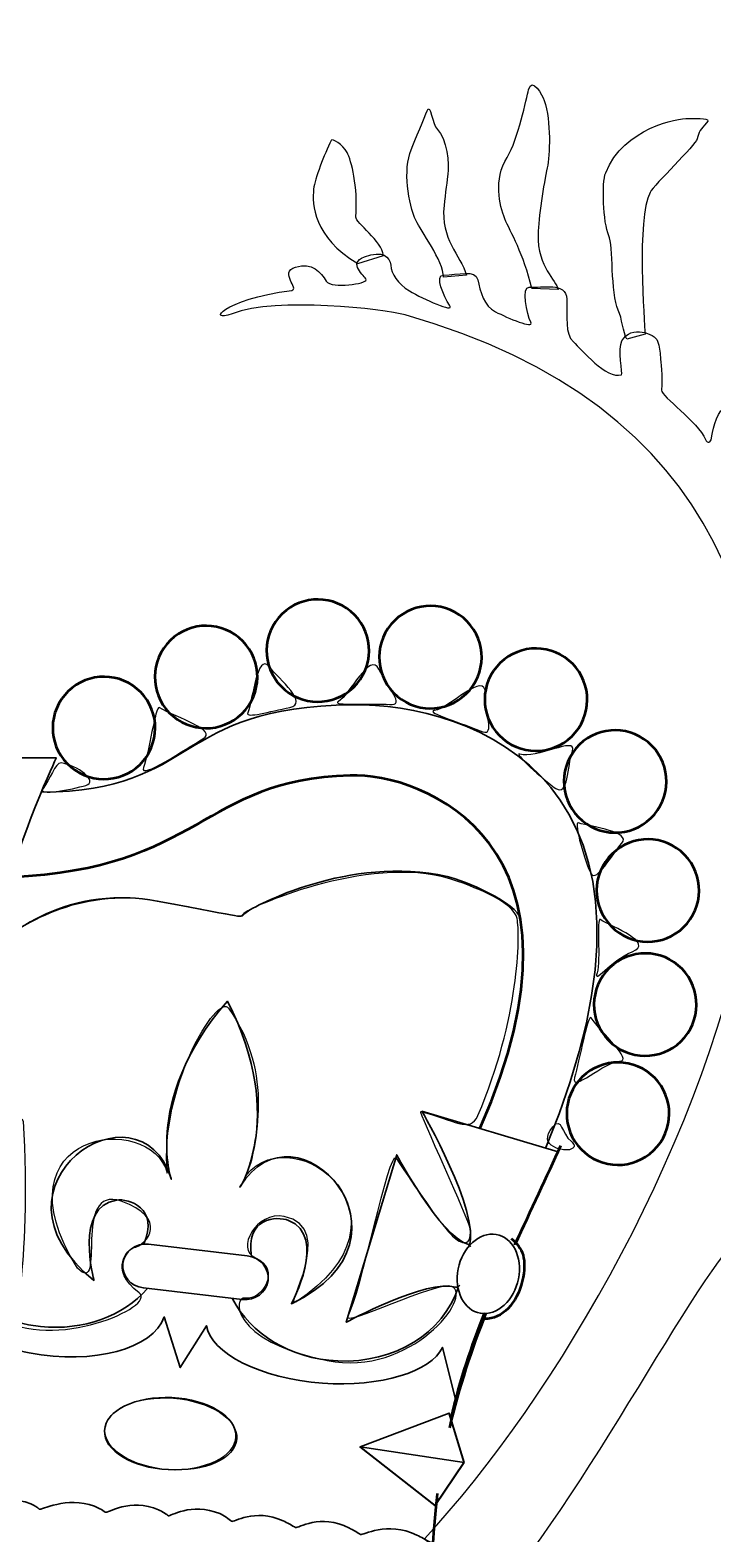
# Model space of a CAD drawing. Extents: x 0 to 1025, y -1312 to 297.
# Drawn here: x 364.944 to 365.648, y 77.143 to 78.694 of the extents above; entities that cross this region are included whole.
import ezdxf
from ezdxf.enums import TextEntityAlignment as Align

# ---------------------------------------------------------------- set-up
doc = ezdxf.new("R2010")
doc.units = 0
doc.header["$LTSCALE"] = 6
doc.header["$MEASUREMENT"] = 0
doc.layers.get('0').update_dxf_attribs({"linetype": 'CONTINUOUS'})
for name, color, linetype in [('State Govt Logo', 4, 'CONTINUOUS'), ('T25', 1, 'CONTINUOUS'), ('TBLK18', 4, 'CONTINUOUS'), ('TBLK25', 1, 'CONTINUOUS'), ('TBLK35', 3, 'CONTINUOUS'), ('TBLK50', 7, 'CONTINUOUS')]:
    doc.layers.add(name, color=color, linetype=linetype)
doc.styles.add('ISO', font='iso3098b.shx')

# ---------------------------------------------------------------- blocks, each defined once
blk = doc.blocks.new('A$C02EE6D76')
at = {"layer": 'State Govt Logo', "lineweight": 211}
for points in [[(10.6098, 0), (10.6098, -5.8596), (5.8596, -10.6098), (0, -10.6098), (0, -10.6098), (-5.8596, -10.6098), (-10.6098, -5.8596), (-10.6098, 0), (-10.6098, 0), (-10.6098, 5.8596), (-5.8596, 10.6098), (0, 10.6098), (0, 10.6098), (5.8596, 10.6098), (10.6098, 5.8596), (10.6098, 0)], [(-6.6999, -3.7964), (-7.3361, -2.6761), (-7.6994, -1.3805), (-7.6994, 0), (-7.6994, 0), (-7.6994, 4.2523), (-4.2523, 7.6994), (0, 7.6994), (0, 7.6994), (4.2523, 7.6994), (7.6994, 4.2523), (7.6994, 0), (7.6994, 0), (7.6994, -1.3792), (7.3367, -2.6737), (6.7016, -3.7933)]]:
    blk.add_open_spline(points, degree=3, knots=[0, 0, 0, 0, 0.2, 0.2, 0.2, 0.2, 0.4, 0.4, 0.4, 0.4, 0.6, 0.6, 0.6, 0.6, 1, 1, 1, 1], dxfattribs=at)
at = {"layer": 'State Govt Logo'}
for points, knots in [([(1.3828, 6.0759), (1.3791, 6.097), (1.3403, 6.1196), (1.3414, 6.1907), (1.3414, 6.1907), (1.3419, 6.2212), (1.3535, 6.296), (1.3603, 6.3272), (1.3603, 6.3272), (1.3658, 6.3527), (1.3686, 6.4226), (1.3543, 6.466), (1.3543, 6.466), (1.3509, 6.4766), (1.3288, 6.5163), (1.322, 6.4881), (1.322, 6.4881), (1.3178, 6.4705), (1.3008, 6.3866), (1.2776, 6.3487), (1.2776, 6.3487), (1.2494, 6.3024), (1.2618, 6.2504), (1.2731, 6.2222), (1.2731, 6.2222), (1.2844, 6.194), (1.3118, 6.1503), (1.3288, 6.078), (1.3288, 6.078), (1.3288, 6.078), (1.3828, 6.0759), (1.3828, 6.0759)], [0, 0, 0, 0, 0.111111, 0.111111, 0.111111, 0.111111, 0.222222, 0.222222, 0.222222, 0.222222, 0.333333, 0.333333, 0.333333, 0.333333, 0.444444, 0.444444, 0.444444, 0.444444, 0.555556, 0.555556, 0.555556, 0.555556, 0.666667, 0.666667, 0.666667, 0.666667, 0.777778, 0.777778, 0.777778, 0.777778, 1, 1, 1, 1]), ([(1.1941, 6.1056), (1.1816, 6.1485), (1.1399, 6.1793), (1.1478, 6.2493), (1.1478, 6.2493), (1.1504, 6.2725), (1.1542, 6.305), (1.1557, 6.3137), (1.1557, 6.3137), (1.1591, 6.3329), (1.1534, 6.3893), (1.1342, 6.4062), (1.1342, 6.4062), (1.1234, 6.4158), (1.1196, 6.4627), (1.1128, 6.4446), (1.1128, 6.4446), (1.108, 6.4317), (1.0882, 6.3846), (1.08, 6.3644), (1.08, 6.3644), (1.0631, 6.3227), (1.0733, 6.2538), (1.0902, 6.2177), (1.0902, 6.2177), (1.0987, 6.1996), (1.1467, 6.1342), (1.1467, 6.1014), (1.1467, 6.1014), (1.1467, 6.1014), (1.1941, 6.1056), (1.1941, 6.1056)], [0, 0, 0, 0, 0.111111, 0.111111, 0.111111, 0.111111, 0.222222, 0.222222, 0.222222, 0.222222, 0.333333, 0.333333, 0.333333, 0.333333, 0.444444, 0.444444, 0.444444, 0.444444, 0.555556, 0.555556, 0.555556, 0.555556, 0.666667, 0.666667, 0.666667, 0.666667, 0.777778, 0.777778, 0.777778, 0.777778, 1, 1, 1, 1]), ([(1.5619, 5.9839), (1.5608, 6.0076), (1.544, 6.2222), (1.5722, 6.2764), (1.5722, 6.2764), (1.5807, 6.2927), (1.6659, 6.3735), (1.6693, 6.387), (1.6693, 6.387), (1.6727, 6.4006), (1.6766, 6.4071), (1.6888, 6.4198), (1.6888, 6.4198), (1.6996, 6.4311), (1.6727, 6.4277), (1.6512, 6.4288), (1.6512, 6.4288), (1.6298, 6.4299), (1.518, 6.4096), (1.4808, 6.317), (1.4808, 6.317), (1.4724, 6.2962), (1.4751, 6.2143), (1.4875, 6.1872), (1.4875, 6.1872), (1.4962, 6.1683), (1.4909, 6.0687), (1.5067, 6.0337), (1.5067, 6.0337), (1.5147, 6.0161), (1.5163, 5.9881), (1.5246, 5.9736), (1.5246, 5.9736), (1.5246, 5.9736), (1.5619, 5.9839), (1.5619, 5.9839)], [0, 0, 0, 0, 0.1, 0.1, 0.1, 0.1, 0.2, 0.2, 0.2, 0.2, 0.3, 0.3, 0.3, 0.3, 0.4, 0.4, 0.4, 0.4, 0.5, 0.5, 0.5, 0.5, 0.6, 0.6, 0.6, 0.6, 0.7, 0.7, 0.7, 0.7, 0.8, 0.8, 0.8, 0.8, 1, 1, 1, 1]), ([(0.9699, 6.1298), (0.8779, 6.1846), (0.8758, 6.252), (0.8791, 6.2832), (0.8791, 6.2832), (0.8815, 6.3048), (0.9009, 6.3547), (0.9152, 6.3836), (0.9152, 6.3836), (0.9175, 6.3882), (0.939, 6.3757), (0.948, 6.3588), (0.948, 6.3588), (0.957, 6.3419), (0.9706, 6.2888), (0.966, 6.2256), (0.966, 6.2256), (0.9652, 6.2139), (1.0205, 6.1755), (1.0227, 6.1466), (1.0227, 6.1466), (1.0227, 6.1466), (0.9699, 6.1298), (0.9699, 6.1298)], [0, 0, 0, 0, 0.142857, 0.142857, 0.142857, 0.142857, 0.285714, 0.285714, 0.285714, 0.285714, 0.428571, 0.428571, 0.428571, 0.428571, 0.571429, 0.571429, 0.571429, 0.571429, 0.714286, 0.714286, 0.714286, 0.714286, 1, 1, 1, 1]), ([(1.1852, 3.321), (1.2047, 3.3314), (1.2173, 3.3466), (1.2325, 3.3617), (1.2325, 3.3617), (1.4235, 3.553), (1.701, 4.116), (1.7732, 4.1327), (1.7732, 4.1327), (1.8788, 4.1571), (1.8793, 4.214), (1.8793, 4.2241), (1.8793, 4.2241), (1.8793, 4.2343), (1.8827, 4.2489), (1.8872, 4.258), (1.8872, 4.258), (1.8917, 4.267), (1.8338, 4.3181), (1.8217, 4.3144), (1.8217, 4.3144), (1.7958, 4.3065), (1.7835, 4.3187), (1.7935, 4.3291), (1.7935, 4.3291), (1.8454, 4.3833), (1.9267, 4.6598), (1.9538, 4.6756), (1.9538, 4.6756), (2.0555, 4.7349), (2.0374, 4.8149), (2.0339, 4.8235), (2.0339, 4.8235), (2.0272, 4.8404), (1.9865, 4.8551), (1.9696, 4.8642), (1.9696, 4.8642), (1.9527, 4.8732), (1.9515, 4.8709), (1.9459, 4.8562), (1.9459, 4.8562), (1.9433, 4.8496), (1.9165, 4.8303), (1.9199, 4.845), (1.9199, 4.845), (1.9668, 5.0466), (1.939, 5.1818), (1.9493, 5.1847), (1.9493, 5.1847), (2.0565, 5.2152), (2.0473, 5.2607), (2.0471, 5.2807), (2.0471, 5.2807), (2.0471, 5.2923), (2.0452, 5.3612), (1.9939, 5.3644), (1.9939, 5.3644), (1.937, 5.368), (1.921, 5.3371), (1.9188, 5.3303), (1.9188, 5.3303), (1.9166, 5.3236), (1.8958, 5.3145), (1.8962, 5.3281), (1.8962, 5.3281), (1.8974, 5.3631), (1.8872, 5.4511), (1.8827, 5.4647), (1.8827, 5.4647), (1.8781, 5.4782), (1.8927, 5.5365), (1.903, 5.538), (1.903, 5.538), (1.9482, 5.5448), (1.9436, 5.6069), (1.9436, 5.6193), (1.9436, 5.6193), (1.9436, 5.643), (1.9402, 5.6487), (1.9312, 5.6577), (1.9312, 5.6577), (1.9248, 5.6642), (1.9067, 5.6724), (1.8872, 5.6724), (1.8872, 5.6724), (1.8454, 5.6724), (1.842, 5.581), (1.8443, 5.573), (1.8443, 5.573), (1.8465, 5.5651), (1.8341, 5.5618), (1.8296, 5.5561), (1.8296, 5.5561), (1.8251, 5.5505), (1.809, 5.546), (1.8082, 5.5561), (1.8082, 5.5561), (1.8059, 5.5821), (1.76, 5.6853), (1.7653, 5.6961), (1.7653, 5.6961), (1.7958, 5.7582), (1.7938, 5.7758), (1.792, 5.7908), (1.792, 5.7908), (1.7898, 5.8103), (1.7817, 5.8603), (1.7239, 5.8304), (1.7239, 5.8304), (1.7077, 5.822), (1.6998, 5.7785), (1.6987, 5.7695), (1.6987, 5.7695), (1.6975, 5.7604), (1.6903, 5.7573), (1.6862, 5.7672), (1.6862, 5.7672), (1.6716, 5.8033), (1.5949, 5.8553), (1.5959, 5.8688), (1.5959, 5.8688), (1.5982, 5.8981), (1.5939, 5.9283), (1.5934, 5.9368), (1.5934, 5.9368), (1.5927, 5.9473), (1.5914, 5.9584), (1.5875, 5.97), (1.5875, 5.97), (1.5823, 5.9855), (1.533, 6.0037), (1.5142, 5.9706), (1.5142, 5.9706), (1.5052, 5.9548), (1.5162, 5.9013), (1.5136, 5.9004), (1.5136, 5.9004), (1.4822, 5.8905), (1.4312, 5.9524), (1.4142, 5.9682), (1.4142, 5.9682), (1.3959, 5.9853), (1.4026, 6.0197), (1.4007, 6.0562), (1.4007, 6.0562), (1.3987, 6.0927), (1.3511, 6.079), (1.3228, 6.0811), (1.3228, 6.0811), (1.3069, 6.0822), (1.3186, 6.0244), (1.3263, 6.009), (1.3263, 6.009), (1.334, 5.9936), (1.2787, 6.0178), (1.2539, 6.0302), (1.2539, 6.0302), (1.2305, 6.0419), (1.2219, 6.0722), (1.2171, 6.0964), (1.2171, 6.0964), (1.2126, 6.1185), (1.1759, 6.1061), (1.147, 6.1061), (1.147, 6.1061), (1.1276, 6.106), (1.1476, 6.0611), (1.1591, 6.0438), (1.1591, 6.0438), (1.1707, 6.0265), (1.1049, 6.0562), (1.0767, 6.0732), (1.0767, 6.0732), (1.0509, 6.0886), (1.0398, 6.109), (1.0378, 6.1263), (1.0378, 6.1263), (1.0359, 6.1437), (1.0219, 6.1576), (0.984, 6.1436), (0.984, 6.1436), (0.9474, 6.1302), (0.9854, 6.1041), (0.9874, 6.0964), (0.9874, 6.0964), (0.9893, 6.0887), (0.9167, 6.0763), (0.9051, 6.0936), (0.9051, 6.0936), (0.8936, 6.1109), (0.8763, 6.134), (0.8417, 6.1225), (0.8417, 6.1225), (0.8071, 6.1109), (0.8511, 6.0767), (0.834, 6.0744), (0.834, 6.0744), (0.6878, 6.0552), (0.6599, 6.0069), (0.7109, 6.0263), (0.7109, 6.0263), (0.8035, 6.0616), (1.0243, 6.0358), (1.0676, 6.0237), (1.0676, 6.0237), (2.3793, 5.6554), (1.6473, 4.0826), (1.1075, 3.5005), (1.1075, 3.5005), (1.1075, 3.5005), (1.1191, 3.4917), (1.1253, 3.4921), (1.1253, 3.4921), (1.1315, 3.4925), (1.1613, 3.4871), (1.1741, 3.4549), (1.1741, 3.4549), (1.1791, 3.4422), (1.201, 3.3945), (1.1886, 3.335), (1.1886, 3.335), (1.1867, 3.3259), (1.1852, 3.321), (1.1852, 3.321)], [0, 0, 0, 0, 0.017544, 0.017544, 0.017544, 0.017544, 0.035088, 0.035088, 0.035088, 0.035088, 0.052632, 0.052632, 0.052632, 0.052632, 0.070175, 0.070175, 0.070175, 0.070175, 0.087719, 0.087719, 0.087719, 0.087719, 0.105263, 0.105263, 0.105263, 0.105263, 0.122807, 0.122807, 0.122807, 0.122807, 0.140351, 0.140351, 0.140351, 0.140351, 0.157895, 0.157895, 0.157895, 0.157895, 0.175439, 0.175439, 0.175439, 0.175439, 0.192982, 0.192982, 0.192982, 0.192982, 0.210526, 0.210526, 0.210526, 0.210526, 0.22807, 0.22807, 0.22807, 0.22807, 0.245614, 0.245614, 0.245614, 0.245614, 0.263158, 0.263158, 0.263158, 0.263158, 0.280702, 0.280702, 0.280702, 0.280702, 0.298246, 0.298246, 0.298246, 0.298246, 0.315789, 0.315789, 0.315789, 0.315789, 0.333333, 0.333333, 0.333333, 0.333333, 0.350877, 0.350877, 0.350877, 0.350877, 0.368421, 0.368421, 0.368421, 0.368421, 0.385965, 0.385965, 0.385965, 0.385965, 0.403509, 0.403509, 0.403509, 0.403509, 0.421053, 0.421053, 0.421053, 0.421053, 0.438596, 0.438596, 0.438596, 0.438597, 0.45614, 0.45614, 0.45614, 0.45614, 0.473684, 0.473684, 0.473684, 0.473684, 0.491228, 0.491228, 0.491228, 0.491228, 0.508772, 0.508772, 0.508772, 0.508772, 0.526316, 0.526316, 0.526316, 0.526316, 0.54386, 0.54386, 0.54386, 0.54386, 0.561404, 0.561404, 0.561404, 0.561404, 0.578947, 0.578947, 0.578947, 0.578947, 0.596491, 0.596491, 0.596491, 0.596491, 0.614035, 0.614035, 0.614035, 0.614035, 0.631579, 0.631579, 0.631579, 0.631579, 0.649123, 0.649123, 0.649123, 0.649123, 0.666667, 0.666667, 0.666667, 0.666667, 0.684211, 0.684211, 0.684211, 0.684211, 0.701754, 0.701754, 0.701754, 0.701754, 0.719298, 0.719298, 0.719298, 0.719298, 0.736842, 0.736842, 0.736842, 0.736842, 0.754386, 0.754386, 0.754386, 0.754386, 0.77193, 0.77193, 0.77193, 0.77193, 0.789474, 0.789474, 0.789474, 0.789474, 0.807018, 0.807018, 0.807018, 0.807018, 0.824561, 0.824561, 0.824561, 0.824561, 0.842105, 0.842105, 0.842105, 0.842105, 0.859649, 0.859649, 0.859649, 0.859649, 0.877193, 0.877193, 0.877193, 0.877193, 0.894737, 0.894737, 0.894737, 0.894737, 0.912281, 0.912281, 0.912281, 0.912281, 0.929825, 0.929825, 0.929825, 0.929825, 0.947368, 0.947368, 0.947368, 0.947368, 0.964912, 0.964912, 0.964912, 0.964912, 1, 1, 1, 1]), ([(0.7433, 5.2035), (0.7542, 5.2328), (0.7633, 5.3271), (0.7865, 5.2993), (0.7865, 5.2993), (0.8097, 5.2714), (0.8699, 5.2221), (0.8298, 5.2143), (0.8298, 5.2143), (0.7896, 5.2066), (0.7387, 5.1912), (0.7433, 5.2035)], [0, 0, 0, 0, 0.25, 0.25, 0.25, 0.25, 0.5, 0.5, 0.5, 0.5, 1, 1, 1, 1]), ([(0.9302, 5.2267), (0.9533, 5.2393), (0.995, 5.3317), (1.0136, 5.2931), (1.0136, 5.2931), (1.0322, 5.2545), (1.0692, 5.2174), (1.0352, 5.2205), (1.0352, 5.2205), (1.0013, 5.2236), (0.9132, 5.2174), (0.9302, 5.2267)], [0, 0, 0, 0, 0.25, 0.25, 0.25, 0.25, 0.5, 0.5, 0.5, 0.5, 1, 1, 1, 1]), ([(1.1279, 5.2081), (1.1598, 5.2131), (1.233, 5.2931), (1.233, 5.2421), (1.233, 5.2421), (1.233, 5.1912), (1.2545, 5.1525), (1.2221, 5.1664), (1.2221, 5.1664), (1.1897, 5.1803), (1.1078, 5.2051), (1.1279, 5.2081)], [0, 0, 0, 0, 0.25, 0.25, 0.25, 0.25, 0.5, 0.5, 0.5, 0.5, 1, 1, 1, 1]), ([(0.561, 5.2143), (0.5989, 5.1915), (0.683, 5.168), (0.6506, 5.1495), (0.6506, 5.1495), (0.6181, 5.1309), (0.5177, 5.0629), (0.5286, 5.0907), (0.5286, 5.0907), (0.5394, 5.1185), (0.5533, 5.219), (0.561, 5.2143)], [0, 0, 0, 0, 0.25, 0.25, 0.25, 0.25, 0.5, 0.5, 0.5, 0.5, 1, 1, 1, 1]), ([(1.304, 5.1185), (1.3356, 5.1059), (1.4229, 5.1571), (1.4121, 5.1247), (1.4121, 5.1247), (1.4013, 5.0923), (1.4044, 5.0305), (1.3781, 5.0475), (1.3781, 5.0475), (1.3519, 5.0645), (1.2885, 5.1247), (1.304, 5.1185)], [0, 0, 0, 0, 0.25, 0.25, 0.25, 0.25, 0.5, 0.5, 0.5, 0.5, 1, 1, 1, 1]), ([(0.3587, 5.1), (0.3918, 5.0959), (0.4374, 5.0614), (0.4096, 5.0537), (0.4096, 5.0537), (0.3818, 5.0459), (0.3077, 5.0305), (0.3216, 5.0475), (0.3216, 5.0475), (0.3355, 5.0645), (0.3463, 5.1015), (0.3587, 5.1)], [0, 0, 0, 0, 0.25, 0.25, 0.25, 0.25, 0.5, 0.5, 0.5, 0.5, 1, 1, 1, 1]), ([(1.4245, 4.9764), (1.4537, 4.9681), (1.5341, 4.9579), (1.5141, 4.9347), (1.5141, 4.9347), (1.494, 4.9116), (1.4616, 4.8529), (1.4507, 4.8714), (1.4507, 4.8714), (1.4399, 4.8899), (1.4137, 4.9796), (1.4245, 4.9764)], [0, 0, 0, 0, 0.25, 0.25, 0.25, 0.25, 0.5, 0.5, 0.5, 0.5, 1, 1, 1, 1]), ([(0.7039, 4.5945), (0.6812, 4.6269), (0.5608, 4.4297), (0.5776, 4.2541), (0.5776, 4.2541), (0.5428, 4.3852), (0.2169, 4.3407), (0.3924, 4.0581), (0.3924, 4.0581), (0.4538, 3.998), (0.379, 4.2322), (0.4827, 4.1964), (0.4827, 4.1964), (0.5801, 4.1627), (0.5384, 4.1064), (0.5067, 4.1002), (0.5067, 4.1002), (0.4992, 4.0987), (0.4538, 4.0569), (0.5199, 4.0076), (0.5199, 4.0076), (0.5566, 3.9803), (0.344, 3.8843), (0.2277, 3.9571), (0.2277, 3.9571), (0.0971, 4.0416), (0.0652, 4.1393), (0.1002, 4.1531), (0.1002, 4.1531), (0.1274, 4.1639), (0.1979, 4.1135), (0.2758, 4.034), (0.2758, 4.034), (0.2815, 4.0777), (0.2903, 4.2197), (0.2806, 4.3612), (0.2806, 4.3612), (0.2779, 4.3998), (0.0888, 4.2314), (0.087, 4.2565), (0.087, 4.2565), (0.0797, 4.3576), (0.2498, 4.478), (0.2469, 4.485), (0.2469, 4.485), (0.2375, 4.5074), (0.1988, 4.4737), (0.1988, 4.4934), (0.1988, 4.4934), (0.1988, 4.5632), (0.2142, 4.7064), (0.2156, 4.7087), (0.2156, 4.7087), (0.2292, 4.73), (0.3571, 4.8517), (0.5547, 4.8154), (0.5547, 4.8154), (0.7524, 4.7792), (0.7215, 4.7792), (0.7378, 4.7919), (0.7378, 4.7919), (0.7542, 4.8045), (1.0077, 4.919), (1.1782, 4.8553), (1.1782, 4.8553), (1.2118, 4.8427), (1.291, 4.8136), (1.2982, 4.7792), (1.2982, 4.7792), (1.3054, 4.7447), (1.3027, 4.5733), (1.2176, 4.373), (1.2176, 4.373), (1.2018, 4.3359), (1.1682, 4.3645), (1.0996, 4.3816), (1.0996, 4.3816), (1.0948, 4.3828), (1.2006, 4.1543), (1.2018, 4.1399), (1.2018, 4.1399), (1.2055, 4.0956), (1.1778, 4.111), (1.1621, 4.1278), (1.1621, 4.1278), (1.1353, 4.1567), (1.0911, 4.2216), (1.0491, 4.2854), (1.0491, 4.2854), (1.0354, 4.306), (0.9757, 4.0028), (0.9492, 3.9583), (0.9492, 3.9583), (0.935, 3.9344), (1.135, 4.0325), (1.1633, 4.0208), (1.1633, 4.0208), (1.2102, 4.0016), (1.0793, 3.8333), (0.9071, 3.8681), (0.9071, 3.8681), (0.7051, 3.909), (0.7123, 4.0016), (0.7388, 3.9968), (0.7388, 3.9968), (0.7727, 3.9906), (0.8134, 4.0581), (0.7592, 4.0797), (0.7592, 4.0797), (0.7172, 4.0966), (0.7616, 4.1768), (0.8182, 4.1651), (0.8182, 4.1651), (0.9288, 4.1423), (0.8158, 3.9727), (0.8422, 3.9884), (0.8422, 3.9884), (1.1068, 4.1603), (0.8422, 4.3732), (0.74, 4.2505), (0.74, 4.2505), (0.7601, 4.3141), (0.7989, 4.4586), (0.7039, 4.5945)], [0, 0, 0, 0, 0.03125, 0.03125, 0.03125, 0.03125, 0.0625, 0.0625, 0.0625, 0.0625, 0.09375, 0.09375, 0.09375, 0.09375, 0.125, 0.125, 0.125, 0.125, 0.15625, 0.15625, 0.15625, 0.15625, 0.1875, 0.1875, 0.1875, 0.1875, 0.21875, 0.21875, 0.21875, 0.21875, 0.25, 0.25, 0.25, 0.25, 0.28125, 0.28125, 0.28125, 0.28125, 0.3125, 0.3125, 0.3125, 0.3125, 0.34375, 0.34375, 0.34375, 0.34375, 0.375, 0.375, 0.375, 0.375, 0.40625, 0.40625, 0.40625, 0.40625, 0.4375, 0.4375, 0.4375, 0.4375, 0.46875, 0.46875, 0.46875, 0.46875, 0.5, 0.5, 0.5, 0.5, 0.53125, 0.53125, 0.53125, 0.53125, 0.5625, 0.5625, 0.5625, 0.5625, 0.59375, 0.59375, 0.59375, 0.59375, 0.625, 0.625, 0.625, 0.625, 0.65625, 0.65625, 0.65625, 0.65625, 0.6875, 0.6875, 0.6875, 0.6875, 0.71875, 0.71875, 0.71875, 0.71875, 0.75, 0.75, 0.75, 0.75, 0.78125, 0.78125, 0.78125, 0.78125, 0.8125, 0.8125, 0.8125, 0.8125, 0.84375, 0.84375, 0.84375, 0.84375, 0.875, 0.875, 0.875, 0.875, 0.90625, 0.90625, 0.90625, 0.90625, 0.9375, 0.9375, 0.9375, 0.9375, 1, 1, 1, 1]), ([(1.4693, 4.7772), (1.4954, 4.7615), (1.582, 4.7293), (1.5357, 4.7108), (1.5357, 4.7108), (1.4893, 4.6923), (1.4554, 4.6413), (1.4631, 4.6675), (1.4631, 4.6675), (1.4708, 4.6938), (1.4615, 4.7818), (1.4693, 4.7772)], [0, 0, 0, 0, 0.25, 0.25, 0.25, 0.25, 0.5, 0.5, 0.5, 0.5, 1, 1, 1, 1]), ([(1.4507, 4.5749), (1.4707, 4.5449), (1.5388, 4.4853), (1.5094, 4.4853), (1.5094, 4.4853), (1.4801, 4.4853), (1.4075, 4.4173), (1.4168, 4.4513), (1.4168, 4.4513), (1.426, 4.4853), (1.4446, 4.5841), (1.4507, 4.5749)], [0, 0, 0, 0, 0.25, 0.25, 0.25, 0.25, 0.5, 0.5, 0.5, 0.5, 1, 1, 1, 1]), ([(1.4101, 4.3193), (1.3884, 4.3367), (1.3911, 4.3721), (1.372, 4.3499), (1.372, 4.3499), (1.3365, 4.3086), (1.3977, 4.2978), (1.4093, 4.3036), (1.4093, 4.3036), (1.4208, 4.3094), (1.4142, 4.316), (1.4101, 4.3193)], [0, 0, 0, 0, 0.25, 0.25, 0.25, 0.25, 0.5, 0.5, 0.5, 0.5, 1, 1, 1, 1]), ([(0.449, 3.7267), (0.446, 3.686), (0.5044, 3.6485), (0.5793, 3.6429), (0.5793, 3.6429), (0.6544, 3.6373), (0.7176, 3.6657), (0.7207, 3.7064), (0.7207, 3.7064), (0.7237, 3.7471), (0.6654, 3.7845), (0.5904, 3.7902), (0.5904, 3.7902), (0.5154, 3.7958), (0.4521, 3.7673), (0.449, 3.7267)], [0, 0, 0, 0, 0.2, 0.2, 0.2, 0.2, 0.4, 0.4, 0.4, 0.4, 0.6, 0.6, 0.6, 0.6, 1, 1, 1, 1]), ([(1.1884, 3.6575), (1.1884, 3.6575), (1.1287, 3.5691), (1.1287, 3.5691), (1.1287, 3.5691), (1.1287, 3.5691), (0.9741, 3.6898), (0.9741, 3.6898), (0.9741, 3.6898), (0.9741, 3.6898), (1.1575, 3.7598), (1.1575, 3.7598), (1.1575, 3.7598), (1.1575, 3.7598), (1.1884, 3.6575), (1.1884, 3.6575)], [0, 0, 0, 0, 0.2, 0.2, 0.2, 0.2, 0.4, 0.4, 0.4, 0.4, 0.6, 0.6, 0.6, 0.6, 1, 1, 1, 1])]:
    blk.add_open_spline(points, degree=3, knots=knots, dxfattribs=at)
at = {"layer": 'State Govt Logo', "lineweight": 53}
for points, knots in [([(0.8198, 5.2508), (0.7751, 5.2882), (0.7693, 5.3549), (0.8068, 5.3996), (0.8068, 5.3996), (0.8443, 5.4443), (0.9109, 5.45), (0.9556, 5.4126), (0.9556, 5.4126), (1.0003, 5.3751), (1.0061, 5.3085), (0.9686, 5.2638), (0.9686, 5.2638), (0.9311, 5.2191), (0.8645, 5.2133), (0.8198, 5.2508)], [0, 0, 0, 0, 0.2, 0.2, 0.2, 0.2, 0.4, 0.4, 0.4, 0.4, 0.6, 0.6, 0.6, 0.6, 1, 1, 1, 1]), ([(0.8198, 5.2508), (0.7751, 5.2882), (0.7693, 5.3549), (0.8068, 5.3996), (0.8068, 5.3996), (0.8443, 5.4443), (0.9109, 5.45), (0.9556, 5.4126), (0.9556, 5.4126), (1.0003, 5.3751), (1.0061, 5.3085), (0.9686, 5.2638), (0.9686, 5.2638), (0.9311, 5.2191), (0.8645, 5.2133), (0.8198, 5.2508)], [0, 0, 0, 0, 0.2, 0.2, 0.2, 0.2, 0.4, 0.4, 0.4, 0.4, 0.6, 0.6, 0.6, 0.6, 1, 1, 1, 1]), ([(1.0518, 5.2373), (1.0071, 5.2748), (1.0013, 5.3414), (1.0388, 5.3861), (1.0388, 5.3861), (1.0763, 5.4308), (1.1429, 5.4366), (1.1876, 5.3991), (1.1876, 5.3991), (1.2322, 5.3616), (1.2381, 5.295), (1.2006, 5.2503), (1.2006, 5.2503), (1.1631, 5.2056), (1.0965, 5.1998), (1.0518, 5.2373)], [0, 0, 0, 0, 0.2, 0.2, 0.2, 0.2, 0.4, 0.4, 0.4, 0.4, 0.6, 0.6, 0.6, 0.6, 1, 1, 1, 1]), ([(1.0518, 5.2373), (1.0071, 5.2748), (1.0013, 5.3414), (1.0388, 5.3861), (1.0388, 5.3861), (1.0763, 5.4308), (1.1429, 5.4366), (1.1876, 5.3991), (1.1876, 5.3991), (1.2322, 5.3616), (1.2381, 5.295), (1.2006, 5.2503), (1.2006, 5.2503), (1.1631, 5.2056), (1.0965, 5.1998), (1.0518, 5.2373)], [0, 0, 0, 0, 0.2, 0.2, 0.2, 0.2, 0.4, 0.4, 0.4, 0.4, 0.6, 0.6, 0.6, 0.6, 1, 1, 1, 1]), ([(0.5896, 5.1964), (0.545, 5.2338), (0.5391, 5.3005), (0.5766, 5.3451), (0.5766, 5.3451), (0.6141, 5.3898), (0.6807, 5.3956), (0.7254, 5.3582), (0.7254, 5.3582), (0.77, 5.3207), (0.7759, 5.2541), (0.7384, 5.2094), (0.7384, 5.2094), (0.7009, 5.1647), (0.6343, 5.1589), (0.5896, 5.1964)], [0, 0, 0, 0, 0.2, 0.2, 0.2, 0.2, 0.4, 0.4, 0.4, 0.4, 0.6, 0.6, 0.6, 0.6, 1, 1, 1, 1]), ([(0.5896, 5.1964), (0.545, 5.2338), (0.5391, 5.3005), (0.5766, 5.3451), (0.5766, 5.3451), (0.6141, 5.3898), (0.6807, 5.3956), (0.7254, 5.3582), (0.7254, 5.3582), (0.77, 5.3207), (0.7759, 5.2541), (0.7384, 5.2094), (0.7384, 5.2094), (0.7009, 5.1647), (0.6343, 5.1589), (0.5896, 5.1964)], [0, 0, 0, 0, 0.2, 0.2, 0.2, 0.2, 0.4, 0.4, 0.4, 0.4, 0.6, 0.6, 0.6, 0.6, 1, 1, 1, 1]), ([(1.2693, 5.1497), (1.2246, 5.1871), (1.2188, 5.2538), (1.2562, 5.2984), (1.2562, 5.2984), (1.2937, 5.3431), (1.3604, 5.3489), (1.405, 5.3115), (1.405, 5.3115), (1.4497, 5.274), (1.4556, 5.2073), (1.4181, 5.1627), (1.4181, 5.1627), (1.3806, 5.118), (1.3139, 5.1121), (1.2693, 5.1497)], [0, 0, 0, 0, 0.2, 0.2, 0.2, 0.2, 0.4, 0.4, 0.4, 0.4, 0.6, 0.6, 0.6, 0.6, 1, 1, 1, 1]), ([(1.2693, 5.1497), (1.2246, 5.1871), (1.2188, 5.2538), (1.2562, 5.2984), (1.2562, 5.2984), (1.2937, 5.3431), (1.3604, 5.3489), (1.405, 5.3115), (1.405, 5.3115), (1.4497, 5.274), (1.4556, 5.2073), (1.4181, 5.1627), (1.4181, 5.1627), (1.3806, 5.118), (1.3139, 5.1121), (1.2693, 5.1497)], [0, 0, 0, 0, 0.2, 0.2, 0.2, 0.2, 0.4, 0.4, 0.4, 0.4, 0.6, 0.6, 0.6, 0.6, 1, 1, 1, 1]), ([(0.3792, 5.0914), (0.3345, 5.1288), (0.3287, 5.1955), (0.3662, 5.2401), (0.3662, 5.2401), (0.4037, 5.2848), (0.4703, 5.2906), (0.515, 5.2532), (0.515, 5.2532), (0.5596, 5.2157), (0.5655, 5.1491), (0.528, 5.1044), (0.528, 5.1044), (0.4905, 5.0597), (0.4239, 5.0539), (0.3792, 5.0914)], [0, 0, 0, 0, 0.2, 0.2, 0.2, 0.2, 0.4, 0.4, 0.4, 0.4, 0.6, 0.6, 0.6, 0.6, 1, 1, 1, 1]), ([(0.3792, 5.0914), (0.3345, 5.1288), (0.3287, 5.1955), (0.3662, 5.2401), (0.3662, 5.2401), (0.4037, 5.2848), (0.4703, 5.2906), (0.515, 5.2532), (0.515, 5.2532), (0.5596, 5.2157), (0.5655, 5.1491), (0.528, 5.1044), (0.528, 5.1044), (0.4905, 5.0597), (0.4239, 5.0539), (0.3792, 5.0914)], [0, 0, 0, 0, 0.2, 0.2, 0.2, 0.2, 0.4, 0.4, 0.4, 0.4, 0.6, 0.6, 0.6, 0.6, 1, 1, 1, 1]), ([(1.4324, 4.9811), (1.3878, 5.0185), (1.3819, 5.0852), (1.4194, 5.1299), (1.4194, 5.1299), (1.4569, 5.1745), (1.5235, 5.1803), (1.5682, 5.1429), (1.5682, 5.1429), (1.6129, 5.1054), (1.6187, 5.0388), (1.5812, 4.9941), (1.5812, 4.9941), (1.5438, 4.9494), (1.4771, 4.9436), (1.4324, 4.9811)], [0, 0, 0, 0, 0.2, 0.2, 0.2, 0.2, 0.4, 0.4, 0.4, 0.4, 0.6, 0.6, 0.6, 0.6, 1, 1, 1, 1]), ([(1.4324, 4.9811), (1.3878, 5.0185), (1.3819, 5.0852), (1.4194, 5.1299), (1.4194, 5.1299), (1.4569, 5.1745), (1.5235, 5.1803), (1.5682, 5.1429), (1.5682, 5.1429), (1.6129, 5.1054), (1.6187, 5.0388), (1.5812, 4.9941), (1.5812, 4.9941), (1.5438, 4.9494), (1.4771, 4.9436), (1.4324, 4.9811)], [0, 0, 0, 0, 0.2, 0.2, 0.2, 0.2, 0.4, 0.4, 0.4, 0.4, 0.6, 0.6, 0.6, 0.6, 1, 1, 1, 1]), ([(1.222, 4.3475), (1.4827, 4.935), (1.1024, 5.0794), (0.9545, 5.0744), (0.9545, 5.0744), (0.6437, 5.0637), (0.6493, 4.8823), (0.2555, 4.8642)], [0, 0, 0, 0, 0.333333, 0.333333, 0.333333, 0.333333, 1, 1, 1, 1]), ([(1.4998, 4.7562), (1.4552, 4.7936), (1.4493, 4.8603), (1.4868, 4.905), (1.4868, 4.905), (1.5243, 4.9496), (1.5909, 4.9554), (1.6356, 4.918), (1.6356, 4.918), (1.6803, 4.8805), (1.6861, 4.8139), (1.6486, 4.7692), (1.6486, 4.7692), (1.6112, 4.7245), (1.5445, 4.7187), (1.4998, 4.7562)], [0, 0, 0, 0, 0.2, 0.2, 0.2, 0.2, 0.4, 0.4, 0.4, 0.4, 0.6, 0.6, 0.6, 0.6, 1, 1, 1, 1]), ([(1.4998, 4.7562), (1.4552, 4.7936), (1.4493, 4.8603), (1.4868, 4.905), (1.4868, 4.905), (1.5243, 4.9496), (1.5909, 4.9554), (1.6356, 4.918), (1.6356, 4.918), (1.6803, 4.8805), (1.6861, 4.8139), (1.6486, 4.7692), (1.6486, 4.7692), (1.6112, 4.7245), (1.5445, 4.7187), (1.4998, 4.7562)], [0, 0, 0, 0, 0.2, 0.2, 0.2, 0.2, 0.4, 0.4, 0.4, 0.4, 0.6, 0.6, 0.6, 0.6, 1, 1, 1, 1]), ([(1.4944, 4.521), (1.4498, 4.5584), (1.4439, 4.625), (1.4814, 4.6697), (1.4814, 4.6697), (1.5189, 4.7144), (1.5855, 4.7202), (1.6302, 4.6828), (1.6302, 4.6828), (1.6749, 4.6453), (1.6807, 4.5786), (1.6432, 4.534), (1.6432, 4.534), (1.6058, 4.4893), (1.5391, 4.4834), (1.4944, 4.521)], [0, 0, 0, 0, 0.2, 0.2, 0.2, 0.2, 0.4, 0.4, 0.4, 0.4, 0.6, 0.6, 0.6, 0.6, 1, 1, 1, 1]), ([(1.4944, 4.521), (1.4498, 4.5584), (1.4439, 4.625), (1.4814, 4.6697), (1.4814, 4.6697), (1.5189, 4.7144), (1.5855, 4.7202), (1.6302, 4.6828), (1.6302, 4.6828), (1.6749, 4.6453), (1.6807, 4.5786), (1.6432, 4.534), (1.6432, 4.534), (1.6058, 4.4893), (1.5391, 4.4834), (1.4944, 4.521)], [0, 0, 0, 0, 0.2, 0.2, 0.2, 0.2, 0.4, 0.4, 0.4, 0.4, 0.6, 0.6, 0.6, 0.6, 1, 1, 1, 1]), ([(1.4382, 4.2961), (1.3936, 4.3335), (1.3877, 4.4002), (1.4252, 4.4448), (1.4252, 4.4448), (1.4627, 4.4895), (1.5293, 4.4953), (1.574, 4.4579), (1.574, 4.4579), (1.6187, 4.4204), (1.6245, 4.3537), (1.587, 4.3091), (1.587, 4.3091), (1.5495, 4.2644), (1.4829, 4.2585), (1.4382, 4.2961)], [0, 0, 0, 0, 0.2, 0.2, 0.2, 0.2, 0.4, 0.4, 0.4, 0.4, 0.6, 0.6, 0.6, 0.6, 1, 1, 1, 1]), ([(1.4382, 4.2961), (1.3936, 4.3335), (1.3877, 4.4002), (1.4252, 4.4448), (1.4252, 4.4448), (1.4627, 4.4895), (1.5293, 4.4953), (1.574, 4.4579), (1.574, 4.4579), (1.6187, 4.4204), (1.6245, 4.3537), (1.587, 4.3091), (1.587, 4.3091), (1.5495, 4.2644), (1.4829, 4.2585), (1.4382, 4.2961)], [0, 0, 0, 0, 0.2, 0.2, 0.2, 0.2, 0.4, 0.4, 0.4, 0.4, 0.6, 0.6, 0.6, 0.6, 1, 1, 1, 1]), ([(1.2858, 4.1195), (1.3106, 4.1012), (1.3192, 4.0758), (1.3089, 4.0315), (1.3089, 4.0315), (1.2984, 3.9866), (1.2668, 3.953), (1.2318, 3.9539)], [0, 0, 0, 0, 0.333333, 0.333333, 0.333333, 0.333333, 1, 1, 1, 1])]:
    blk.add_open_spline(points, degree=3, knots=knots, dxfattribs=at)
at = {"layer": 'State Govt Logo', "lineweight": 35}
for points, knots in [([(0.3192, 5.0395), (0.6457, 5.0436), (0.5882, 5.2153), (0.9587, 5.2202), (0.9587, 5.2202), (1.2003, 5.2234), (1.6746, 5.0657), (1.3572, 4.3072)], [0, 0, 0, 0, 0.333333, 0.333333, 0.333333, 0.333333, 1, 1, 1, 1]), ([(0.1064, 4.4931), (0.1064, 4.4931), (0.1163, 4.6675), (0.1363, 4.8032), (0.1363, 4.8032), (0.1562, 4.9388), (0.229, 5.1103), (0.229, 5.1103), (0.229, 5.1103), (0.229, 5.1103), (0.3487, 5.1103), (0.3487, 5.1103), (0.3487, 5.1103), (0.3487, 5.1103), (0.2727, 4.9477), (0.2373, 4.8032), (0.2373, 4.8032), (0.208, 4.6836), (0.2008, 4.4931), (0.2008, 4.4931)], [0, 0, 0, 0, 0.166667, 0.166667, 0.166667, 0.166667, 0.333333, 0.333333, 0.333333, 0.333333, 0.5, 0.5, 0.5, 0.5, 0.666667, 0.666667, 0.666667, 0.666667, 1, 1, 1, 1]), ([(0.2221, 4.7212), (0.2689, 4.7631), (0.3941, 4.8453), (0.5567, 4.8154), (0.5567, 4.8154), (0.7544, 4.7792), (0.7235, 4.7792), (0.7399, 4.7919), (0.7399, 4.7919), (0.7562, 4.8045), (0.9518, 4.9108), (1.1542, 4.866), (1.1542, 4.866), (1.1893, 4.8583), (1.2983, 4.8118), (1.3056, 4.7774)], [0, 0, 0, 0, 0.2, 0.2, 0.2, 0.2, 0.4, 0.4, 0.4, 0.4, 0.6, 0.6, 0.6, 0.6, 1, 1, 1, 1]), ([(0.7511, 4.0821), (0.7372, 4.1626), (0.8039, 4.1664), (0.8273, 4.157), (0.8273, 4.157), (0.9091, 4.1239), (0.8332, 3.9851), (0.8332, 3.9851), (0.8332, 3.9851), (1.1181, 4.1199), (0.8412, 4.4161), (0.7279, 4.2265), (0.7279, 4.2265), (0.7175, 4.209), (0.8293, 4.3628), (0.7014, 4.6089), (0.7014, 4.6089), (0.5191, 4.3998), (0.5916, 4.2235), (0.5855, 4.243), (0.5855, 4.243), (0.5201, 4.4539), (0.1812, 4.2312), (0.4264, 4.0332), (0.4264, 4.0332), (0.4264, 4.0332), (0.3853, 4.1859), (0.4727, 4.1988), (0.4727, 4.1988), (0.4977, 4.2025), (0.5615, 4.1831), (0.5291, 4.1081)], [0, 0, 0, 0, 0.111111, 0.111111, 0.111111, 0.111111, 0.222222, 0.222222, 0.222222, 0.222222, 0.333333, 0.333333, 0.333333, 0.333333, 0.444444, 0.444444, 0.444444, 0.444444, 0.555556, 0.555556, 0.555556, 0.555556, 0.666667, 0.666667, 0.666667, 0.666667, 0.777778, 0.777778, 0.777778, 0.777778, 1, 1, 1, 1]), ([(1.2001, 4.1036), (1.2217, 4.1753), (1.1022, 4.3821), (1.1022, 4.3821), (1.1022, 4.3821), (1.1022, 4.3821), (1.383, 4.2985), (1.383, 4.2985), (1.383, 4.2985), (1.3548, 4.235), (1.3233, 4.1726), (1.2922, 4.1068)], [0, 0, 0, 0, 0.25, 0.25, 0.25, 0.25, 0.5, 0.5, 0.5, 0.5, 1, 1, 1, 1]), ([(1.2025, 4.1024), (1.2017, 4.1046), (1.2003, 4.1062), (1.1981, 4.1069), (1.1981, 4.1069), (1.1394, 4.1246), (1.0503, 4.2922), (1.0503, 4.2922), (1.0503, 4.2922), (1.0503, 4.2922), (0.9461, 3.9469), (0.9461, 3.9469), (0.9461, 3.9469), (0.9461, 3.9469), (1.113, 4.0371), (1.1717, 4.0194), (1.1717, 4.0194), (1.1746, 4.0186), (1.1773, 4.0202), (1.18, 4.0233)], [0, 0, 0, 0, 0.166667, 0.166667, 0.166667, 0.166667, 0.333333, 0.333333, 0.333333, 0.333333, 0.5, 0.5, 0.5, 0.5, 0.666667, 0.666667, 0.666667, 0.666667, 1, 1, 1, 1]), ([(0.5358, 4.0156), (0.4873, 3.9605), (0.4053, 3.9288), (0.3164, 3.9381), (0.3164, 3.9381), (0.1824, 3.9521), (0.0823, 4.0556), (0.0951, 4.1692)], [0, 0, 0, 0, 0.333333, 0.333333, 0.333333, 0.333333, 1, 1, 1, 1]), ([(1.1756, 4.0486), (1.1809, 4.0937), (1.2137, 4.1296), (1.2487, 4.1286), (1.2487, 4.1286), (1.2837, 4.1275), (1.3076, 4.0901), (1.3024, 4.0449), (1.3024, 4.0449), (1.2969, 3.9997), (1.2642, 3.9639), (1.2292, 3.9649), (1.2292, 3.9649), (1.1942, 3.9659), (1.1702, 4.0034), (1.1756, 4.0486)], [0, 0, 0, 0, 0.2, 0.2, 0.2, 0.2, 0.4, 0.4, 0.4, 0.4, 0.6, 0.6, 0.6, 0.6, 1, 1, 1, 1]), ([(1.1756, 4.0486), (1.1809, 4.0937), (1.2137, 4.1296), (1.2487, 4.1286), (1.2487, 4.1286), (1.2837, 4.1275), (1.3076, 4.0901), (1.3024, 4.0449), (1.3024, 4.0449), (1.2969, 3.9997), (1.2642, 3.9639), (1.2292, 3.9649), (1.2292, 3.9649), (1.1942, 3.9659), (1.1702, 4.0034), (1.1756, 4.0486)], [0, 0, 0, 0, 0.2, 0.2, 0.2, 0.2, 0.4, 0.4, 0.4, 0.4, 0.6, 0.6, 0.6, 0.6, 1, 1, 1, 1]), ([(1.1756, 4.0486), (1.1809, 4.0937), (1.2137, 4.1296), (1.2487, 4.1286), (1.2487, 4.1286), (1.2837, 4.1275), (1.3076, 4.0901), (1.3024, 4.0449), (1.3024, 4.0449), (1.2969, 3.9997), (1.2642, 3.9639), (1.2292, 3.9649), (1.2292, 3.9649), (1.1942, 3.9659), (1.1702, 4.0034), (1.1756, 4.0486)], [0, 0, 0, 0, 0.2, 0.2, 0.2, 0.2, 0.4, 0.4, 0.4, 0.4, 0.6, 0.6, 0.6, 0.6, 1, 1, 1, 1]), ([(0.7851, 4.0332), (0.7821, 4.0084), (0.7583, 3.9907), (0.7319, 3.9938), (0.7319, 3.9938), (0.7319, 3.9938), (0.5285, 4.0176), (0.5285, 4.0176), (0.5285, 4.0176), (0.5021, 4.0207), (0.483, 4.0434), (0.486, 4.0682), (0.486, 4.0682), (0.486, 4.0682), (0.486, 4.0682), (0.486, 4.0682), (0.486, 4.0682), (0.4889, 4.093), (0.5126, 4.1107), (0.539, 4.1076), (0.539, 4.1076), (0.539, 4.1076), (0.7424, 4.0838), (0.7424, 4.0838), (0.7424, 4.0838), (0.7688, 4.0808), (0.788, 4.0581), (0.7851, 4.0332), (0.7851, 4.0332), (0.7851, 4.0332), (0.7851, 4.0332), (0.7851, 4.0332)], [0, 0, 0, 0, 0.111111, 0.111111, 0.111111, 0.111111, 0.222222, 0.222222, 0.222222, 0.222222, 0.333333, 0.333333, 0.333333, 0.333333, 0.444444, 0.444444, 0.444444, 0.444444, 0.555556, 0.555556, 0.555556, 0.555556, 0.666667, 0.666667, 0.666667, 0.666667, 0.777778, 0.777778, 0.777778, 0.777778, 1, 1, 1, 1]), ([(-1.125, 3.7886), (-1.125, 3.7886), (-1.0982, 3.8951), (-1.0982, 3.8951), (-1.0982, 3.8951), (-1.0747, 3.8448), (-0.9715, 3.8128), (-0.8506, 3.8214), (-0.8506, 3.8214), (-0.7241, 3.8304), (-0.6203, 3.8834), (-0.6117, 3.9398), (-0.6117, 3.9398), (-0.6117, 3.9398), (-0.5578, 3.8533), (-0.5578, 3.8533), (-0.5578, 3.8533), (-0.5578, 3.8533), (-0.525, 3.9579), (-0.525, 3.9579), (-0.525, 3.9579), (-0.501, 3.8917), (-0.3805, 3.8588), (-0.2463, 3.884), (-0.2463, 3.884), (-0.1212, 3.9075), (-0.0256, 3.9726), (-0.0146, 4.0385), (-0.0146, 4.0385), (-0.0146, 4.0385), (-0.0146, 4.0385), (-0.0146, 4.0385), (-0.0146, 4.0385), (-0.0146, 4.0385), (0.0232, 3.9083), (0.0232, 3.9083), (0.0232, 3.9083), (0.0232, 3.9083), (0.061, 4.0385), (0.061, 4.0385), (0.061, 4.0385), (0.061, 4.0385), (0.061, 4.0385), (0.061, 4.0385), (0.061, 4.0385), (0.0721, 3.9726), (0.1676, 3.9075), (0.2928, 3.884), (0.2928, 3.884), (0.427, 3.8588), (0.5474, 3.8917), (0.5714, 3.9579), (0.5714, 3.9579), (0.5714, 3.9579), (0.6043, 3.8533), (0.6043, 3.8533), (0.6043, 3.8533), (0.6043, 3.8533), (0.6581, 3.9398), (0.6581, 3.9398), (0.6581, 3.9398), (0.6667, 3.8834), (0.7705, 3.8304), (0.8971, 3.8214), (0.8971, 3.8214), (1.0179, 3.8128), (1.1212, 3.8448), (1.1447, 3.8951), (1.1447, 3.8951), (1.1447, 3.8951), (1.1714, 3.7886), (1.1714, 3.7886)], [0, 0, 0, 0, 0.052632, 0.052632, 0.052632, 0.052632, 0.105263, 0.105263, 0.105263, 0.105263, 0.157895, 0.157895, 0.157895, 0.157895, 0.210526, 0.210526, 0.210526, 0.210526, 0.263158, 0.263158, 0.263158, 0.263158, 0.315789, 0.315789, 0.315789, 0.315789, 0.368421, 0.368421, 0.368421, 0.368421, 0.421053, 0.421053, 0.421053, 0.421053, 0.473684, 0.473684, 0.473684, 0.473684, 0.526316, 0.526316, 0.526316, 0.526316, 0.578947, 0.578947, 0.578947, 0.578947, 0.631579, 0.631579, 0.631579, 0.631579, 0.684211, 0.684211, 0.684211, 0.684211, 0.736842, 0.736842, 0.736842, 0.736842, 0.789474, 0.789474, 0.789474, 0.789474, 0.842105, 0.842105, 0.842105, 0.842105, 0.894737, 0.894737, 0.894737, 0.894737, 1, 1, 1, 1]), ([(1.176, 4.0168), (1.147, 3.926), (1.0459, 3.8618), (0.9288, 3.8672), (0.9288, 3.8672), (0.8309, 3.8717), (0.7485, 3.9238), (0.7122, 3.9952)], [0, 0, 0, 0, 0.333333, 0.333333, 0.333333, 0.333333, 1, 1, 1, 1]), ([(0.719, 3.7107), (0.717, 3.6696), (0.6548, 3.6393), (0.5799, 3.643), (0.5799, 3.643), (0.5052, 3.6467), (0.4462, 3.6829), (0.4482, 3.7239), (0.4482, 3.7239), (0.4502, 3.7649), (0.5124, 3.7952), (0.5872, 3.7916), (0.5872, 3.7916), (0.662, 3.7879), (0.721, 3.7517), (0.719, 3.7107)], [0, 0, 0, 0, 0.2, 0.2, 0.2, 0.2, 0.4, 0.4, 0.4, 0.4, 0.6, 0.6, 0.6, 0.6, 1, 1, 1, 1]), ([(1.1891, 3.6575), (1.1891, 3.6575), (1.1295, 3.5691), (1.1295, 3.5691), (1.1295, 3.5691), (1.1295, 3.5691), (0.9748, 3.6898), (0.9748, 3.6898), (0.9748, 3.6898), (0.9748, 3.6898), (1.1582, 3.7598), (1.1582, 3.7598), (1.1582, 3.7598), (1.1582, 3.7598), (1.1891, 3.6575), (1.1891, 3.6575)], [0, 0, 0, 0, 0.2, 0.2, 0.2, 0.2, 0.4, 0.4, 0.4, 0.4, 0.6, 0.6, 0.6, 0.6, 1, 1, 1, 1]), ([(-1.1135, 3.3103), (-1.1549, 3.3471), (-1.1578, 3.3697), (-1.1433, 3.4302), (-1.1433, 3.4302), (-1.1378, 3.4533), (-1.0871, 3.5181), (-1.0572, 3.5189), (-1.0572, 3.5189), (-1.0472, 3.5191), (-1.025, 3.5231), (-1.0051, 3.5189), (-1.0051, 3.5189), (-0.9851, 3.5145), (-0.9723, 3.5431), (-0.9173, 3.526), (-0.9173, 3.526), (-0.9115, 3.5242), (-0.9002, 3.5189), (-0.8938, 3.516), (-0.8938, 3.516), (-0.8873, 3.5131), (-0.8373, 3.5635), (-0.7739, 3.5424), (-0.7739, 3.5424), (-0.7696, 3.541), (-0.7539, 3.536), (-0.7496, 3.5331), (-0.7496, 3.5331), (-0.7454, 3.5303), (-0.7068, 3.5695), (-0.6398, 3.5545), (-0.6398, 3.5545), (-0.6331, 3.5531), (-0.6169, 3.5495), (-0.6126, 3.5453), (-0.6126, 3.5453), (-0.6084, 3.541), (-0.5705, 3.5788), (-0.5077, 3.5638), (-0.5077, 3.5638), (-0.5008, 3.5621), (-0.4906, 3.5602), (-0.4806, 3.5545), (-0.4806, 3.5545), (-0.4746, 3.551), (-0.4378, 3.5873), (-0.3758, 3.5702), (-0.3758, 3.5702), (-0.3702, 3.5687), (-0.3544, 3.5602), (-0.3494, 3.5581), (-0.3494, 3.5581), (-0.3444, 3.5559), (-0.3172, 3.5873), (-0.2409, 3.5752), (-0.2409, 3.5752), (-0.2358, 3.5744), (-0.2224, 3.5681), (-0.2188, 3.5652), (-0.2188, 3.5652), (-0.2152, 3.5624), (-0.1745, 3.5916), (-0.1103, 3.5781), (-0.1103, 3.5781), (-0.1037, 3.5767), (-0.0875, 3.5702), (-0.0796, 3.5652), (-0.0796, 3.5652), (-0.0743, 3.5618), (-0.0375, 3.5945), (0.0224, 3.5774), (0.0224, 3.5774), (0.0289, 3.5755), (0.0431, 3.5695), (0.0495, 3.5666), (0.0495, 3.5666), (0.0559, 3.5638), (0.0845, 3.5966), (0.1594, 3.5766), (0.1594, 3.5766), (0.1659, 3.5749), (0.1765, 3.5688), (0.1815, 3.5645), (0.1815, 3.5645), (0.1865, 3.5602), (0.2315, 3.5973), (0.2964, 3.5724), (0.2964, 3.5724), (0.3041, 3.5694), (0.3107, 3.5652), (0.3135, 3.5617), (0.3135, 3.5617), (0.3164, 3.5581), (0.3699, 3.5895), (0.4276, 3.5674), (0.4276, 3.5674), (0.4343, 3.5648), (0.4434, 3.5602), (0.4498, 3.5552), (0.4498, 3.5552), (0.4534, 3.5524), (0.5011, 3.5852), (0.5597, 3.5602), (0.5597, 3.5602), (0.5667, 3.5572), (0.5768, 3.5502), (0.5797, 3.5481), (0.5797, 3.5481), (0.5825, 3.5459), (0.6259, 3.5764), (0.686, 3.5524), (0.686, 3.5524), (0.6931, 3.5495), (0.7052, 3.5403), (0.7095, 3.5367), (0.7095, 3.5367), (0.7138, 3.5331), (0.7566, 3.5645), (0.8166, 3.5374), (0.8166, 3.5374), (0.8235, 3.5343), (0.8365, 3.5267), (0.8416, 3.5239), (0.8416, 3.5239), (0.8465, 3.521), (0.8922, 3.5538), (0.9528, 3.5224), (0.9528, 3.5224), (0.9588, 3.5193), (0.9714, 3.5124), (0.9757, 3.5096), (0.9757, 3.5096), (0.98, 3.5067), (1.0299, 3.5381), (1.092, 3.5081), (1.092, 3.5081), (1.1009, 3.5038), (1.1105, 3.4982), (1.117, 3.4932), (1.117, 3.4932), (1.1234, 3.4882), (1.1398, 3.4932), (1.1583, 3.4775), (1.1583, 3.4775), (1.1634, 3.4732), (1.2126, 3.4068), (1.1804, 3.3027)], [0, 0, 0, 0, 0.026316, 0.026316, 0.026316, 0.026316, 0.052632, 0.052632, 0.052632, 0.052632, 0.078947, 0.078947, 0.078947, 0.078947, 0.105263, 0.105263, 0.105263, 0.105263, 0.131579, 0.131579, 0.131579, 0.131579, 0.157895, 0.157895, 0.157895, 0.157895, 0.184211, 0.184211, 0.184211, 0.184211, 0.210526, 0.210526, 0.210526, 0.210526, 0.236842, 0.236842, 0.236842, 0.236842, 0.263158, 0.263158, 0.263158, 0.263158, 0.289474, 0.289474, 0.289474, 0.289474, 0.315789, 0.315789, 0.315789, 0.315789, 0.342105, 0.342105, 0.342105, 0.342105, 0.368421, 0.368421, 0.368421, 0.368421, 0.394737, 0.394737, 0.394737, 0.394737, 0.421053, 0.421053, 0.421053, 0.421053, 0.447368, 0.447368, 0.447368, 0.447368, 0.473684, 0.473684, 0.473684, 0.473684, 0.5, 0.5, 0.5, 0.5, 0.526316, 0.526316, 0.526316, 0.526316, 0.552632, 0.552632, 0.552632, 0.552632, 0.578947, 0.578947, 0.578947, 0.578947, 0.605263, 0.605263, 0.605263, 0.605263, 0.631579, 0.631579, 0.631579, 0.631579, 0.657895, 0.657895, 0.657895, 0.657895, 0.684211, 0.684211, 0.684211, 0.684211, 0.710526, 0.710526, 0.710526, 0.710526, 0.736842, 0.736842, 0.736842, 0.736842, 0.763158, 0.763158, 0.763158, 0.763158, 0.789474, 0.789474, 0.789474, 0.789474, 0.815789, 0.815789, 0.815789, 0.815789, 0.842105, 0.842105, 0.842105, 0.842105, 0.868421, 0.868421, 0.868421, 0.868421, 0.894737, 0.894737, 0.894737, 0.894737, 0.921053, 0.921053, 0.921053, 0.921053, 0.947368, 0.947368, 0.947368, 0.947368, 1, 1, 1, 1])]:
    blk.add_open_spline(points, degree=3, knots=knots, dxfattribs=at)
at = {"layer": 'State Govt Logo', "lineweight": 53}
for points in [[(1.3875, 4.3106), (1.3591, 4.2465), (1.3262, 4.1786), (1.2937, 4.1064)], [(1.2342, 3.9666), (1.205, 3.892), (1.1785, 3.8131), (1.1589, 3.7292)], [(1.1338, 3.5939), (1.132, 3.5767), (1.1258, 3.5105), (1.1245, 3.4925)]]:
    blk.add_open_spline(points, degree=3, dxfattribs=at)
at = {"layer": 'State Govt Logo', "lineweight": 35}
for points in [[(1.2298, 3.9657), (1.2034, 3.8996), (1.1795, 3.8284), (1.1608, 3.7488)], [(0.9748, 3.6898), (0.9748, 3.6898), (1.1891, 3.6575), (1.1891, 3.6575)]]:
    blk.add_open_spline(points, degree=3, dxfattribs=at)
blk = doc.blocks.new('a3_in_vtblk std dwg')
at = {"xscale": 0.5, "yscale": 0.5, "zscale": 0.5}
blk.add_blockref('A$C02EE6D76', (364.7969, 75.3882), dxfattribs=at)
at = {"layer": 'TBLK18', "style": 'ISO'}
blk.add_attdef('MR_DIRECTORATE', text='', height=1.5, dxfattribs=at).set_placement((381.5, 68.1185), align=Align.CENTER)
for tag, p in [('STREET_NAME', (355.5138, 62.0998)), ('SUBURB_POSTCODE', (388.4876, 62.0998)), ('TELEPHONE_NO.', (368.3056, 59.8361)), ('FAX_NO.', (393.5552, 59.8361))]:
    blk.add_attdef(tag, p, '', height=1.5, dxfattribs=at)
at = {"layer": 'TBLK25', "style": 'ISO'}
for tag, height, p in [('MR_BRANCH', 2, (381.5, 65.1989)), ('ROAD_SECTION', 1.75, (384.5, 29.1617)), ('SLK', 1.75, (384.5, 26.1075)), ('CHAINAGE', 1.75, (384.5, 19.2054))]:
    blk.add_attdef(tag, text='', height=height, dxfattribs=at).set_placement(p, align=Align.CENTER)
for tag, p, height in [('FILE_NUMBER', (371.7734, 54.2365), 2.5), ('DESIGNED_/_DRAWN', (371.7734, 49.4865), 2), ('VERIFIED', (371.7734, 44.4865), 2), ('APPROVED', (371.7734, 39.4865), 2), ('LOCAL_AUTHORITY', (370.4803, 16.7335), 1.25)]:
    blk.add_attdef(tag, p, '', height=height, dxfattribs=at)
at = {"layer": 'TBLK35', "style": 'ISO', "width": 0.9}
for tag, p in [('ROAD_PROJECT&NUMBER', (384.5, 32.2307)), ('DRAWING_DESCRIPTION', (384.5, 22.288))]:
    blk.add_attdef(tag, text='', height=2.5, dxfattribs=at).set_placement(p, align=Align.CENTER)
at = {"layer": 'TBLK50', "style": 'ISO'}
blk.add_attdef('MRWA_DRG_NUMBER', (356.2877, 6.0846), '', height=5, dxfattribs=at)

msp = doc.modelspace()

# ---------------------------------------------------------------- block references
at = {"layer": 'T25'}
msp.add_blockref('a3_in_vtblk std dwg', (0.0000004, -0.0000002), dxfattribs=at)

doc.saveas('drawing.dxf')
